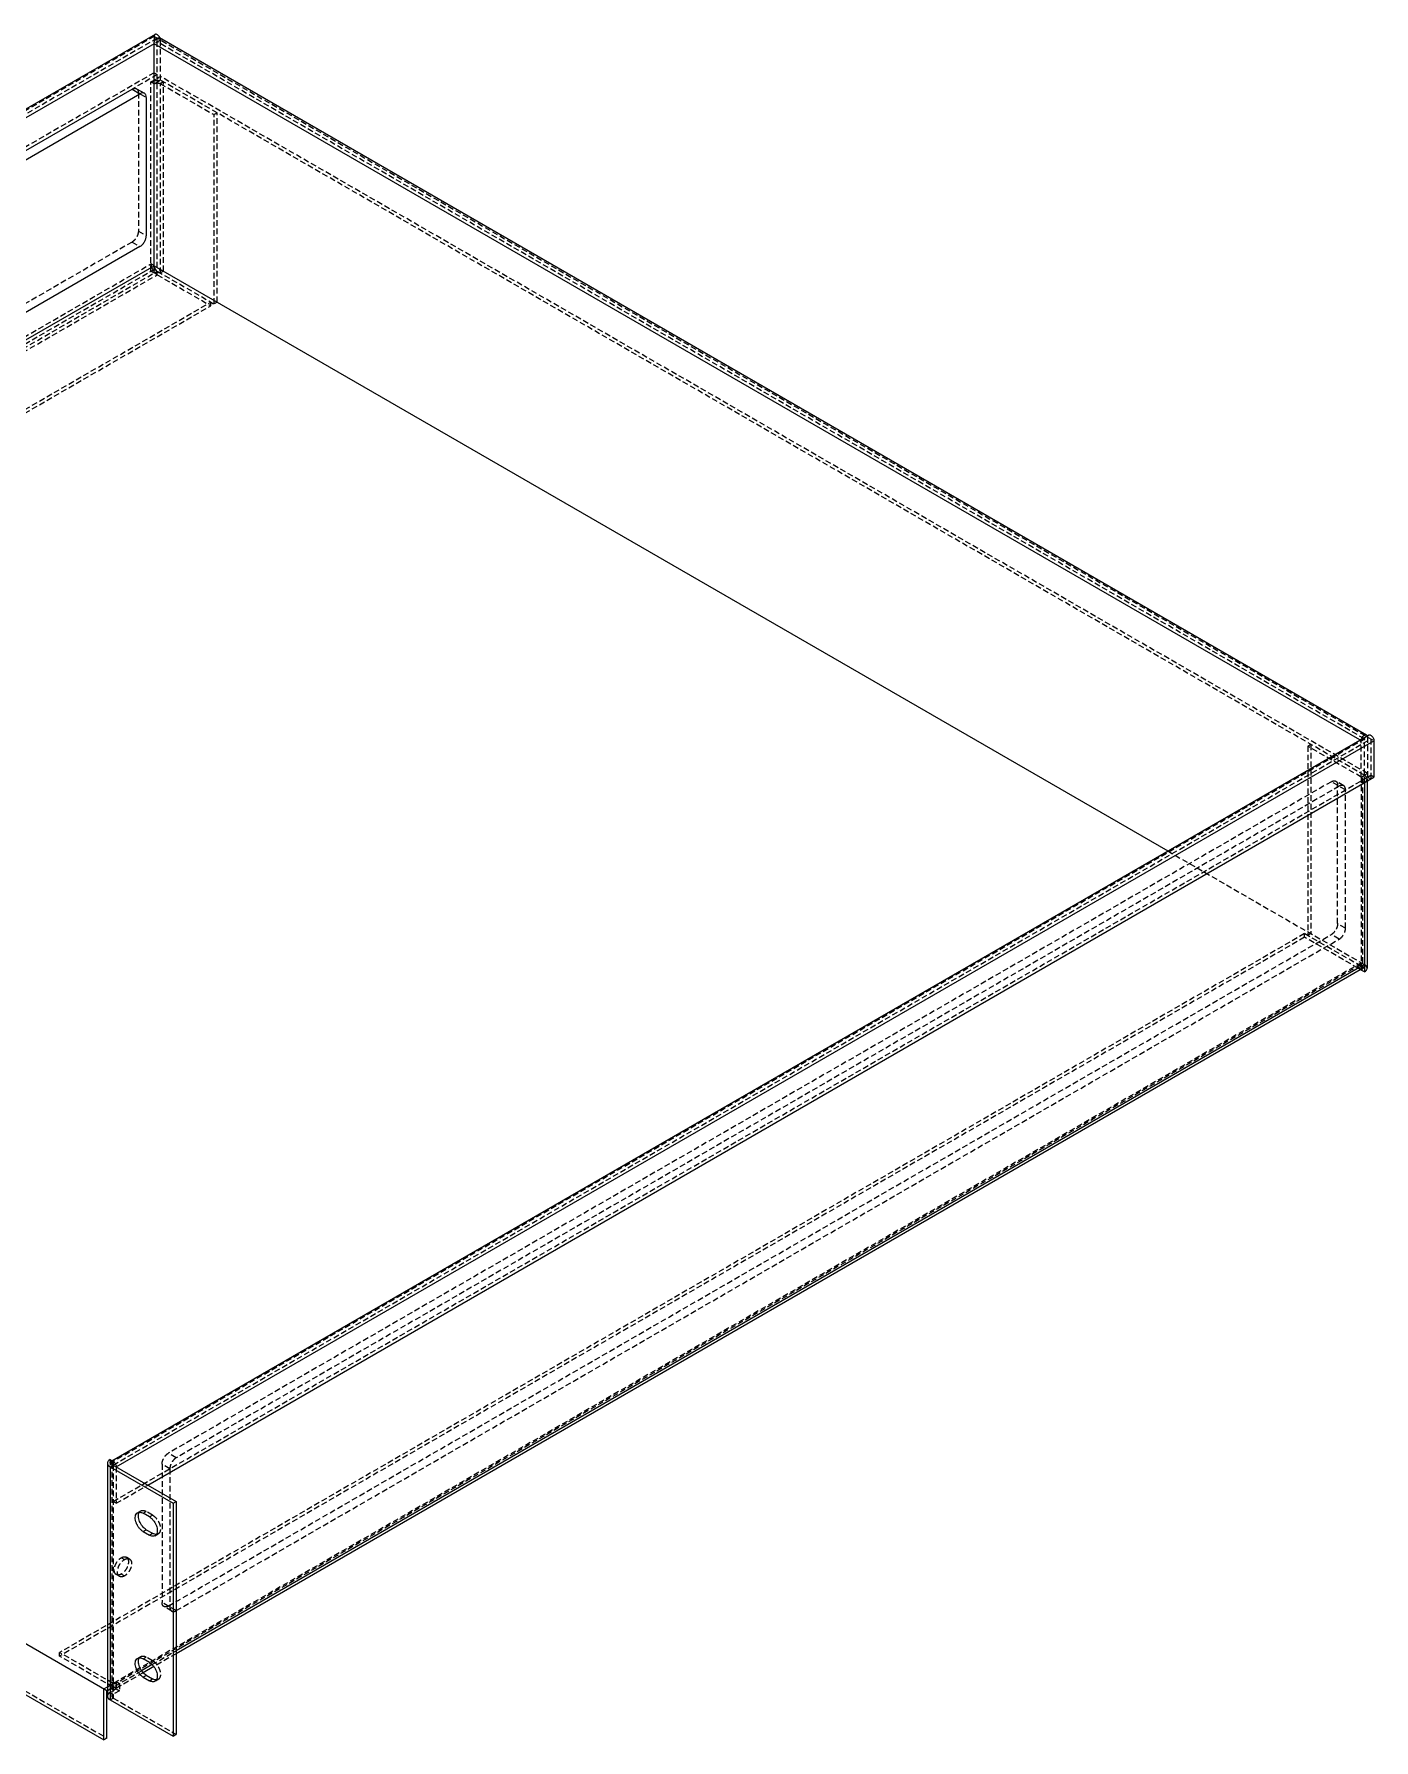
# Model space of a CAD drawing. Header units: millimetres. Extents: x 10653 to 40244, y 19163 to 29561.
# Drawn here: x 23244.5 to 23545.1, y 20248.3 to 20630.9 of the extents above; entities that cross this region are included whole.
import ezdxf

# ---------------------------------------------------------------- set-up
doc = ezdxf.new("R2010")
doc.units = ezdxf.units.MM
doc.linetypes.add('HIDDEN', pattern=[1.905, 1.27, -0.635])
doc.layers.add('02___PRT_ALL_AXES', color=7, linetype='Continuous')
doc.layers.add('DEFAULT_2', color=8, linetype='HIDDEN')

msp = doc.modelspace()

# ---------------------------------------------------------------- linework, layer by layer
at = {"color": 3, "linetype": 'Continuous'}
for p, q in [((23271.626, 20630.84), (22989.492, 20467.95)), ((23271.419, 20628.749), (22990.699, 20466.676)), ((23007.316, 20466.88), (23268.237, 20617.522)), ((23269.651, 20616.706), (23269.651, 20585.678)), ((23271.419, 20578.942), (23271.419, 20619.767)), ((23268.237, 20583.229), (23007.316, 20432.587)), ((22992.113, 20417.686), (23271.419, 20578.942)), ((23261.936, 20310.897), (23543.864, 20473.667)), ((23262.936, 20309.503), (23545.071, 20472.393)), ((23545.071, 20472.393), (23545.071, 20464.228)), ((23270.007, 20305.421), (23545.071, 20464.228)), ((23542.242, 20421.093), (23542.242, 20420.953)), ((23260.936, 20310.32), (23260.936, 20258.064)), ((23261.522, 20309.503), (23275.664, 20301.338)), ((23261.522, 20309.503), (23261.522, 20257.247)), ((23270.361, 20298.276), (23268.947, 20299.093)), ((23275.664, 20301.338), (23275.664, 20249.082)), ((23268.947, 20295.01), (23270.361, 20294.194)), ((23270.361, 20265.616), (23268.947, 20266.433)), ((23268.947, 20262.35), (23270.361, 20261.534)), ((23260.815, 20259.288), (23260.936, 20259.358)), ((23260.815, 20248.674), (23260.815, 20259.288)), ((23261.522, 20257.247), (23275.664, 20249.082))]:
    msp.add_line(p, q, dxfattribs=at)
at = {"color": 7, "linetype": 'Continuous'}
for p, q in [((23271.419, 20619.767), (23271.419, 20628.749)), ((23541.949, 20472.562), (23271.419, 20628.749)), ((23543.449, 20473.667), (23272.626, 20630.023)), ((23005.548, 20467.901), (23266.469, 20618.543)), ((23266.469, 20618.543), (23268.237, 20617.522)), ((23267.469, 20618.642), (23269.237, 20617.621)), ((23271.419, 20578.942), (23498.815, 20447.658)), ((23542.949, 20463.003), (23542.949, 20420.545)), ((23543.535, 20463.341), (23543.535, 20421.361)), ((23542.949, 20422.178), (23276.371, 20268.27)), ((23542.535, 20421.262), (23276.371, 20267.593)), ((23542.949, 20420.545), (23542.242, 20420.953)), ((23260.815, 20259.288), (22989.285, 20416.053)), ((22989.285, 20404.622), (23260.108, 20248.266)), ((23261.522, 20311.136), (23262.229, 20310.728)), ((23261.522, 20309.503), (23262.229, 20309.911)), ((23262.229, 20310.728), (23262.229, 20309.911)), ((23262.229, 20309.911), (23276.371, 20301.747)), ((23275.664, 20301.338), (23276.371, 20301.747)), ((23276.371, 20301.747), (23276.371, 20249.491)), ((23268.947, 20295.01), (23269.654, 20295.419)), ((23269.654, 20295.419), (23271.068, 20294.602)), ((23270.361, 20294.194), (23271.068, 20294.602)), ((23270.956, 20265.143), (23268.595, 20263.78)), ((23271.347, 20264.693), (23268.968, 20263.319)), ((23260.108, 20259.697), (23260.936, 20260.175)), ((23268.947, 20262.35), (23269.654, 20262.759)), ((23269.654, 20262.759), (23271.068, 20261.942)), ((23270.361, 20261.534), (23271.068, 20261.942)), ((23260.108, 20248.266), (23260.108, 20259.697)), ((23260.815, 20248.674), (23260.108, 20248.266)), ((23275.664, 20249.082), (23276.371, 20249.491))]:
    msp.add_line(p, q, dxfattribs=at)
at = {"color": 3, "linetype": 'Continuous'}
msp.add_arc((23271.251, 20629.452), 1.595, 18.00045, 22.91092, dxfattribs=at)
at = {"color": 7, "linetype": 'Continuous'}
for points, knots in [([(23271.419, 20628.749), (23271.419, 20628.927), (23271.517, 20629.298), (23271.772, 20629.691), (23272.042, 20629.931), (23272.249, 20630.044), (23272.451, 20630.084), (23272.576, 20630.052), (23272.626, 20630.023)], [0, 0, 0, 0, 0.2698624, 0.5613151, 0.6954576, 0.8131372, 0.9128528, 1, 1, 1, 1]), ([(23266.469, 20618.543), (23266.635, 20618.638), (23266.899, 20618.744), (23267.252, 20618.735), (23267.403, 20618.68), (23267.469, 20618.642)], [0, 0, 0, 0, 0.5476894, 0.781559, 1, 1, 1, 1]), ([(23542.307, 20472.771), (23542.355, 20472.921), (23542.496, 20473.203), (23542.75, 20473.49), (23542.984, 20473.644), (23543.152, 20473.708), (23543.312, 20473.721), (23543.409, 20473.69), (23543.449, 20473.667)], [0, 0, 0, 0, 0.2957128, 0.5796635, 0.7052272, 0.8158571, 0.9123991, 1, 1, 1, 1]), ([(23543.449, 20473.667), (23543.464, 20473.658), (23543.523, 20473.618), (23543.567, 20473.56), (23543.592, 20473.513)], [0, 0, 0, 0, 0.2423189, 1, 1, 1, 1]), ([(23542.949, 20422.178), (23542.949, 20421.987), (23542.909, 20421.705), (23542.725, 20421.404), (23542.601, 20421.3), (23542.535, 20421.262)], [0, 0, 0, 0, 0.5476871, 0.7815608, 1, 1, 1, 1]), ([(23542.949, 20420.545), (23543.115, 20420.64), (23543.338, 20420.816), (23543.507, 20421.126), (23543.535, 20421.285), (23543.535, 20421.361)], [0, 0, 0, 0, 0.547692, 0.7815607, 1, 1, 1, 1]), ([(23262.229, 20310.728), (23262.146, 20310.68), (23262.004, 20310.571), (23261.936, 20310.398), (23261.936, 20310.32)], [0, 0, 0, 0, 0.5507659, 1, 1, 1, 1]), ([(23261.936, 20310.32), (23261.936, 20310.242), (23262.004, 20310.068), (23262.146, 20309.959), (23262.229, 20309.911)], [0, 0, 0, 0, 0.4492334, 1, 1, 1, 1]), ([(23269.654, 20295.419), (23269.318, 20295.613), (23268.71, 20296.183), (23268.189, 20297.071), (23267.942, 20297.856), (23267.849, 20298.545), (23267.933, 20299.068), (23268.097, 20299.325)], [0, 0, 0, 0, 0.2566555, 0.5381705, 0.6735961, 0.7978512, 1, 1, 1, 1]), ([(23271.918, 20294.363), (23271.851, 20294.359), (23271.553, 20294.371), (23271.267, 20294.487), (23271.068, 20294.602)], [0, 0, 0, 0, 0.2253355, 1, 1, 1, 1]), ([(23269.654, 20262.759), (23269.318, 20262.952), (23268.71, 20263.523), (23268.189, 20264.411), (23267.942, 20265.196), (23267.849, 20265.885), (23267.933, 20266.408), (23268.097, 20266.665)], [0, 0, 0, 0, 0.2566555, 0.5381705, 0.6735961, 0.7978512, 1, 1, 1, 1]), ([(23271.918, 20261.703), (23271.851, 20261.699), (23271.553, 20261.711), (23271.267, 20261.827), (23271.068, 20261.942)], [0, 0, 0, 0, 0.2253355, 1, 1, 1, 1])]:
    msp.add_open_spline(points, degree=3, knots=knots, dxfattribs=at)
at = {"color": 3, "linetype": 'Continuous'}
for points, knots in [([(23272.721, 20630.073), (23272.663, 20630.208), (23272.518, 20630.458), (23272.234, 20630.743), (23271.924, 20630.904), (23271.704, 20630.884), (23271.626, 20630.84)], [0, 0, 0, 0, 0.3024509, 0.584708, 0.8170102, 1, 1, 1, 1]), ([(23269.237, 20617.621), (23269.171, 20617.659), (23269.02, 20617.714), (23268.667, 20617.723), (23268.403, 20617.618), (23268.237, 20617.522)], [0, 0, 0, 0, 0.218441, 0.4523106, 1, 1, 1, 1]), ([(23269.651, 20616.706), (23269.651, 20616.897), (23269.611, 20617.178), (23269.427, 20617.479), (23269.303, 20617.583), (23269.237, 20617.621)], [0, 0, 0, 0, 0.5476914, 0.7815604, 1, 1, 1, 1]), ([(23268.237, 20583.229), (23268.438, 20583.345), (23268.818, 20583.665), (23269.261, 20584.271), (23269.564, 20584.958), (23269.651, 20585.447), (23269.651, 20585.678)], [0, 0, 0, 0, 0.2372239, 0.4999984, 0.7627738, 1, 1, 1, 1]), ([(23543.864, 20473.667), (23543.914, 20473.696), (23544.039, 20473.728), (23544.241, 20473.687), (23544.448, 20473.575), (23544.718, 20473.335), (23544.972, 20472.941), (23545.071, 20472.571), (23545.071, 20472.393)], [0, 0, 0, 0, 0.0871518, 0.1868783, 0.3045667, 0.4387124, 0.7301534, 1, 1, 1, 1]), ([(23261.522, 20311.136), (23261.357, 20311.041), (23261.133, 20310.865), (23260.964, 20310.555), (23260.936, 20310.396), (23260.936, 20310.32)], [0, 0, 0, 0, 0.547692, 0.7815607, 1, 1, 1, 1]), ([(23260.936, 20310.32), (23260.936, 20310.244), (23260.964, 20310.085), (23261.133, 20309.775), (23261.357, 20309.599), (23261.522, 20309.503)], [0, 0, 0, 0, 0.2184388, 0.4523073, 1, 1, 1, 1]), ([(23262.33, 20310.662), (23262.512, 20310.526), (23262.796, 20310.165), (23262.936, 20309.722), (23262.936, 20309.503)], [0, 0, 0, 0, 0.5084849, 1, 1, 1, 1]), ([(23268.947, 20295.01), (23268.762, 20295.117), (23268.402, 20295.394), (23267.943, 20295.917), (23267.564, 20296.532), (23267.298, 20297.19), (23267.166, 20297.837), (23267.18, 20298.425), (23267.345, 20298.913), (23267.572, 20299.145), (23267.696, 20299.217)], [0, 0, 0, 0, 0.1288238, 0.2705586, 0.417871, 0.5623729, 0.6961907, 0.8135861, 0.9130637, 1, 1, 1, 1]), ([(23267.696, 20299.217), (23267.779, 20299.264), (23267.968, 20299.333), (23268.283, 20299.341), (23268.619, 20299.26), (23268.837, 20299.156), (23268.947, 20299.093)], [0, 0, 0, 0, 0.2177759, 0.4509439, 0.7102078, 1, 1, 1, 1]), ([(23270.361, 20298.276), (23270.546, 20298.17), (23270.905, 20297.893), (23271.365, 20297.37), (23271.743, 20296.755), (23272.009, 20296.097), (23272.141, 20295.449), (23272.127, 20294.862), (23271.963, 20294.374), (23271.736, 20294.142), (23271.611, 20294.07)], [0, 0, 0, 0, 0.1288238, 0.2705586, 0.417871, 0.5623729, 0.6961907, 0.8135861, 0.9130637, 1, 1, 1, 1]), ([(23271.611, 20294.07), (23271.529, 20294.023), (23271.339, 20293.954), (23271.024, 20293.946), (23270.689, 20294.027), (23270.471, 20294.131), (23270.361, 20294.194)], [0, 0, 0, 0, 0.2177759, 0.4509439, 0.7102078, 1, 1, 1, 1]), ([(23268.947, 20262.35), (23268.762, 20262.457), (23268.402, 20262.734), (23267.943, 20263.257), (23267.564, 20263.872), (23267.298, 20264.53), (23267.166, 20265.177), (23267.18, 20265.765), (23267.345, 20266.253), (23267.572, 20266.484), (23267.696, 20266.557)], [0, 0, 0, 0, 0.1288238, 0.2705586, 0.417871, 0.5623729, 0.6961907, 0.8135861, 0.9130637, 1, 1, 1, 1]), ([(23267.696, 20266.557), (23267.779, 20266.604), (23267.968, 20266.673), (23268.283, 20266.681), (23268.619, 20266.6), (23268.837, 20266.496), (23268.947, 20266.433)], [0, 0, 0, 0, 0.2177759, 0.4509439, 0.7102078, 1, 1, 1, 1]), ([(23270.361, 20265.616), (23270.546, 20265.51), (23270.905, 20265.233), (23271.365, 20264.71), (23271.743, 20264.095), (23272.009, 20263.437), (23272.141, 20262.789), (23272.127, 20262.202), (23271.963, 20261.714), (23271.736, 20261.482), (23271.611, 20261.41)], [0, 0, 0, 0, 0.1288238, 0.2705586, 0.417871, 0.5623729, 0.6961907, 0.8135861, 0.9130637, 1, 1, 1, 1]), ([(23271.611, 20261.41), (23271.529, 20261.363), (23271.339, 20261.294), (23271.024, 20261.286), (23270.689, 20261.367), (23270.471, 20261.471), (23270.361, 20261.534)], [0, 0, 0, 0, 0.2177759, 0.4509439, 0.7102078, 1, 1, 1, 1]), ([(23260.936, 20258.064), (23260.936, 20257.987), (23260.964, 20257.829), (23261.133, 20257.518), (23261.357, 20257.343), (23261.522, 20257.247)], [0, 0, 0, 0, 0.2184388, 0.4523073, 1, 1, 1, 1])]:
    msp.add_open_spline(points, degree=3, knots=knots, dxfattribs=at)
for points in [[(23262.128, 20310.778), (23262.163, 20310.764), (23262.197, 20310.747), (23262.229, 20310.728)], [(23262.229, 20310.728), (23262.264, 20310.708), (23262.297, 20310.686), (23262.33, 20310.662)]]:
    msp.add_open_spline(points, degree=3, dxfattribs=at)
at = {"layer": '02___PRT_ALL_AXES', "color": 8, "linetype": 'HIDDEN'}
for p, q in [((23272.126, 20629.974), (22989.992, 20467.084)), ((23262.229, 20309.911), (23544.364, 20472.801)), ((23264.068, 20289.131), (23264.775, 20288.723)), ((23265.9, 20288.835), (23265.193, 20289.243)), ((23263.65, 20284.938), (23262.943, 20285.346)), ((23264.068, 20285.457), (23264.775, 20285.049))]:
    msp.add_line(p, q, dxfattribs=at)
for points, knots in [([(23262.942, 20285.346), (23262.83, 20285.411), (23262.626, 20285.619), (23262.478, 20286.058), (23262.465, 20286.587), (23262.584, 20287.17), (23262.824, 20287.762), (23263.263, 20288.476), (23263.72, 20288.931), (23264.068, 20289.131)], [0, 0, 0, 0, 0.0870542, 0.186667, 0.3042223, 0.4382227, 0.5829216, 0.7304349, 1, 1, 1, 1]), ([(23263.65, 20284.938), (23263.537, 20285.003), (23263.333, 20285.211), (23263.185, 20285.65), (23263.172, 20286.179), (23263.291, 20286.761), (23263.531, 20287.354), (23263.97, 20288.068), (23264.427, 20288.522), (23264.775, 20288.723)], [0, 0, 0, 0, 0.0870542, 0.186667, 0.3042223, 0.4382227, 0.5829216, 0.7304349, 1, 1, 1, 1]), ([(23264.068, 20289.131), (23264.254, 20289.239), (23264.551, 20289.358), (23264.948, 20289.348), (23265.118, 20289.286), (23265.193, 20289.243)], [0, 0, 0, 0, 0.547682, 0.7815606, 1, 1, 1, 1]), ([(23265.489, 20288.94), (23265.627, 20288.702), (23265.691, 20288.233), (23265.599, 20287.616), (23265.373, 20286.92), (23264.907, 20286.133), (23264.365, 20285.629), (23264.068, 20285.457)], [0, 0, 0, 0, 0.2041855, 0.328896, 0.4642779, 0.7446591, 1, 1, 1, 1]), ([(23264.775, 20288.723), (23264.961, 20288.831), (23265.258, 20288.949), (23265.655, 20288.939), (23265.826, 20288.877), (23265.9, 20288.835)], [0, 0, 0, 0, 0.547682, 0.7815606, 1, 1, 1, 1]), ([(23265.9, 20288.835), (23266.012, 20288.77), (23266.216, 20288.561), (23266.365, 20288.122), (23266.377, 20287.593), (23266.258, 20287.011), (23266.019, 20286.418), (23265.579, 20285.704), (23265.123, 20285.25), (23264.775, 20285.049)], [0, 0, 0, 0, 0.0870542, 0.186667, 0.3042223, 0.4382227, 0.5829216, 0.7304349, 1, 1, 1, 1]), ([(23265.193, 20289.243), (23265.223, 20289.225), (23265.341, 20289.146), (23265.435, 20289.033), (23265.489, 20288.94)], [0, 0, 0, 0, 0.2436293, 1, 1, 1, 1]), ([(23263.357, 20285.24), (23263.319, 20285.24), (23263.176, 20285.248), (23263.034, 20285.293), (23262.942, 20285.346)], [0, 0, 0, 0, 0.2613735, 1, 1, 1, 1]), ([(23264.068, 20285.457), (23264.008, 20285.423), (23263.787, 20285.309), (23263.537, 20285.24), (23263.357, 20285.24)], [0, 0, 0, 0, 0.2759301, 1, 1, 1, 1]), ([(23264.775, 20285.049), (23264.589, 20284.942), (23264.292, 20284.823), (23263.894, 20284.833), (23263.724, 20284.895), (23263.65, 20284.938)], [0, 0, 0, 0, 0.547682, 0.7815606, 1, 1, 1, 1])]:
    msp.add_open_spline(points, degree=3, knots=knots, dxfattribs=at)
at = {"layer": 'DEFAULT_2', "color": 8, "linetype": 'HIDDEN'}
for p, q in [((23271.419, 20630.382), (22989.285, 20467.492)), ((23271.419, 20630.382), (23271.419, 20628.749)), ((23271.419, 20630.382), (23545.071, 20472.393)), ((23272.833, 20629.565), (23271.419, 20628.749)), ((23272.126, 20629.157), (23272.126, 20629.974)), ((23272.126, 20578.534), (23272.126, 20629.157)), ((23542.949, 20472.801), (23272.126, 20629.157)), ((23272.833, 20620.584), (23272.833, 20629.565)), ((23271.419, 20622.217), (22989.285, 20459.327)), ((23272.126, 20621.809), (23266.469, 20618.543)), ((23270.712, 20620.176), (23272.833, 20621.4)), ((23270.712, 20577.717), (23270.712, 20620.176)), ((23271.419, 20619.767), (23270.712, 20620.176)), ((23271.419, 20622.217), (23272.126, 20621.809)), ((23271.419, 20619.767), (23272.833, 20620.584)), ((23542.949, 20464.636), (23272.126, 20620.992)), ((23273.462, 20620.219), (23272.794, 20619.789)), ((23543.656, 20465.044), (23272.833, 20621.4)), ((23273.54, 20620.176), (23272.833, 20619.767)), ((23273.54, 20577.717), (23273.54, 20620.176)), ((23267.884, 20617.726), (23267.884, 20586.699)), ((23268.237, 20617.522), (23269.651, 20616.706)), ((23272.833, 20577.309), (23272.833, 20619.767)), ((23272.833, 20619.767), (23284.854, 20612.827)), ((23285.561, 20613.235), (23284.854, 20612.827)), ((23284.854, 20570.369), (23284.854, 20612.827)), ((23285.561, 20570.777), (23285.561, 20613.235)), ((23267.884, 20586.699), (23269.651, 20585.678)), ((23266.469, 20584.25), (23005.548, 20433.607)), ((23266.469, 20584.25), (23268.237, 20583.229)), ((22989.992, 20415.645), (23272.126, 20578.534)), ((22991.406, 20418.094), (23270.712, 20579.35)), ((22992.82, 20416.461), (23272.126, 20577.717)), ((23271.419, 20578.942), (23270.712, 20579.35)), ((23270.712, 20577.717), (23271.419, 20577.309)), ((23271.419, 20577.309), (23271.419, 20578.942)), ((23272.05, 20576.948), (23272.088, 20577.741)), ((23272.126, 20576.901), (23272.126, 20577.717)), ((23272.126, 20577.717), (23284.854, 20570.369)), ((23273.54, 20577.717), (23272.833, 20577.309)), ((22992.82, 20415.645), (23272.126, 20576.901)), ((23272.126, 20576.901), (23284.147, 20569.961)), ((23004.841, 20409.521), (23284.147, 20570.777)), ((23284.147, 20569.961), (23284.147, 20570.777)), ((23285.561, 20570.777), (23284.854, 20570.369)), ((23004.841, 20408.704), (23284.147, 20569.961)), ((23261.522, 20310.32), (23543.656, 20473.209)), ((23530.928, 20471.576), (23530.221, 20471.168)), ((23542.242, 20464.228), (23530.221, 20471.168)), ((23530.221, 20471.168), (23530.221, 20428.71)), ((23530.928, 20471.576), (23530.928, 20429.118)), ((23542.242, 20472.393), (23541.949, 20472.562)), ((23542.242, 20464.228), (23542.242, 20472.393)), ((23542.949, 20463.003), (23542.949, 20472.801)), ((23543.656, 20473.209), (23543.656, 20464.228)), ((23544.364, 20472.801), (23544.364, 20463.819)), ((23262.229, 20301.746), (23542.242, 20463.411)), ((23535.525, 20463.207), (23274.603, 20312.565)), ((23538.707, 20461.37), (23535.525, 20463.207)), ((23538.292, 20462.285), (23536.525, 20463.306)), ((23543.656, 20465.044), (23542.242, 20464.228)), ((23542.242, 20463.411), (23543.656, 20464.228)), ((23542.242, 20464.228), (23542.242, 20421.093)), ((23542.242, 20463.411), (23542.949, 20463.003)), ((23543.024, 20464.59), (23542.28, 20464.205)), ((23542.535, 20463.819), (23542.535, 20421.361)), ((23543.535, 20463.819), (23543.535, 20463.341)), ((23543.656, 20464.228), (23544.364, 20464.636)), ((23543.656, 20464.228), (23544.364, 20463.819)), ((23545.071, 20464.228), (23544.364, 20464.636)), ((23537.292, 20462.186), (23276.371, 20311.544)), ((23536.939, 20431.363), (23536.939, 20462.391)), ((23538.707, 20430.343), (23538.707, 20461.37)), ((23498.815, 20447.658), (23542.949, 20422.178)), ((23529.514, 20429.118), (23250.208, 20267.861)), ((23274.603, 20278.272), (23535.525, 20428.914)), ((23542.242, 20421.769), (23529.514, 20429.118)), ((23529.514, 20428.301), (23529.514, 20429.118)), ((23530.928, 20429.118), (23530.221, 20428.71)), ((23537.292, 20427.893), (23535.525, 20428.914)), ((23538.707, 20430.343), (23536.939, 20431.363)), ((23529.514, 20428.301), (23250.208, 20267.045)), ((23276.371, 20277.251), (23537.292, 20427.893)), ((23541.535, 20421.361), (23529.514, 20428.301)), ((23542.242, 20422.586), (23262.229, 20260.921)), ((23542.035, 20422.128), (23262.729, 20260.872)), ((23541.535, 20421.361), (23541.535, 20422.178)), ((23541.612, 20421.319), (23541.573, 20422.157)), ((22989.992, 20405.03), (23260.815, 20248.674)), ((23261.522, 20311.136), (23261.522, 20309.503)), ((23261.522, 20310.32), (23262.229, 20309.911)), ((23261.729, 20310.778), (23261.936, 20310.897)), ((23261.936, 20310.32), (23261.936, 20258.064)), ((23262.229, 20309.911), (23262.229, 20257.655)), ((23274.957, 20309.095), (23273.189, 20310.115)), ((23273.189, 20310.115), (23273.189, 20279.088)), ((23276.371, 20311.544), (23274.603, 20312.565)), ((23262.936, 20309.503), (23262.936, 20301.338)), ((23274.957, 20309.095), (23274.957, 20278.068)), ((23262.936, 20301.338), (23270.007, 20305.421)), ((23262.936, 20301.338), (23262.229, 20301.746)), ((23267.697, 20299.217), (23268.404, 20299.625)), ((23268.947, 20299.093), (23269.654, 20299.501)), ((23271.068, 20298.685), (23269.654, 20299.501)), ((23270.361, 20298.276), (23271.068, 20298.685)), ((23271.611, 20294.07), (23272.318, 20294.478)), ((23276.371, 20277.251), (23273.189, 20279.088)), ((23275.371, 20277.152), (23273.603, 20278.173)), ((23262.229, 20260.921), (23250.208, 20267.861)), ((23250.208, 20267.045), (23250.208, 20267.861)), ((23270.956, 20265.143), (23276.371, 20268.27)), ((23262.229, 20260.105), (23250.208, 20267.045)), ((23267.697, 20266.557), (23268.404, 20266.965)), ((23268.947, 20266.433), (23269.654, 20266.841)), ((23271.068, 20266.025), (23269.654, 20266.841)), ((23276.371, 20267.593), (23271.347, 20264.693)), ((23260.936, 20259.358), (23268.595, 20263.78)), ((23260.936, 20260.175), (23262.229, 20260.921)), ((23262.306, 20260.063), (23262.267, 20260.9)), ((23262.936, 20261.33), (23263.643, 20260.921)), ((23262.936, 20261.33), (23262.936, 20259.697)), ((23268.968, 20263.319), (23263.229, 20260.006)), ((23263.643, 20260.921), (23263.643, 20259.288)), ((23271.611, 20261.41), (23272.318, 20261.818)), ((23262.936, 20259.697), (23261.522, 20258.88)), ((23261.522, 20258.88), (23262.229, 20258.472)), ((23261.522, 20257.247), (23262.229, 20257.655)), ((23263.643, 20259.288), (23262.229, 20258.472)), ((23262.229, 20257.655), (23276.371, 20249.491)), ((23262.936, 20259.697), (23263.643, 20259.288))]:
    msp.add_line(p, q, dxfattribs=at)
for centre, radius, start, end in [((23271.4, 20629.499), 1.439, 12.5552, 18.02951), ((23272.56, 20618.476), 1.963, 60.01804, 62.64144), ((23272.343, 20618.917), 0.981, 60.01804, 62.64144), ((23272.617, 20578.567), 0.981, 237.35962, 239.98308), ((23273.108, 20578.6), 1.963, 237.35962, 239.98308), ((23541.79, 20463.444), 0.905, 57.24995, 60.01965), ((23542.045, 20463.069), 1.809, 57.24995, 60.01965), ((23541.988, 20422.961), 0.905, 239.98147, 242.75124), ((23542.44, 20422.928), 1.809, 239.98147, 242.75124), ((23542.197, 20421.361), 0.338, 0.04138, 11.06234), ((23262.682, 20261.705), 0.905, 239.98147, 242.75124), ((23263.134, 20261.671), 1.809, 239.98147, 242.75124)]:
    msp.add_arc(centre, radius, start, end, dxfattribs=at)
for points, knots in [([(23271.626, 20630.84), (23271.559, 20630.801), (23271.442, 20630.655), (23271.419, 20630.477), (23271.419, 20630.382)], [0, 0, 0, 0, 0.4491842, 1, 1, 1, 1]), ([(23272.626, 20630.023), (23272.694, 20629.984), (23272.81, 20629.838), (23272.833, 20629.661), (23272.833, 20629.565)], [0, 0, 0, 0, 0.4492138, 1, 1, 1, 1]), ([(23272.833, 20629.565), (23272.833, 20629.585), (23272.831, 20629.668), (23272.818, 20629.75), (23272.805, 20629.812)], [0, 0, 0, 0, 0.2382131, 1, 1, 1, 1]), ([(23270.712, 20620.176), (23270.763, 20620.205), (23270.987, 20620.321), (23271.23, 20620.398), (23271.418, 20620.439)], [0, 0, 0, 0, 0.2346028, 1, 1, 1, 1]), ([(23271.418, 20620.439), (23271.769, 20620.516), (23272.474, 20620.549), (23273.164, 20620.373), (23273.462, 20620.219)], [0, 0, 0, 0, 0.5167908, 1, 1, 1, 1]), ([(23271.419, 20619.767), (23271.621, 20619.884), (23272.102, 20619.982), (23272.584, 20619.898), (23272.794, 20619.789)], [0, 0, 0, 0, 0.4965766, 1, 1, 1, 1]), ([(23267.469, 20618.642), (23267.535, 20618.604), (23267.659, 20618.5), (23267.843, 20618.198), (23267.884, 20617.917), (23267.884, 20617.726)], [0, 0, 0, 0, 0.2184396, 0.4523086, 1, 1, 1, 1]), ([(23267.884, 20586.699), (23267.884, 20586.467), (23267.797, 20585.978), (23267.494, 20585.291), (23267.05, 20584.685), (23266.67, 20584.365), (23266.469, 20584.25)], [0, 0, 0, 0, 0.2372262, 0.5000016, 0.7627761, 1, 1, 1, 1]), ([(23270.712, 20579.35), (23270.712, 20579.127), (23270.793, 20578.656), (23271.078, 20577.99), (23271.497, 20577.393), (23271.858, 20577.071), (23272.05, 20576.948)], [0, 0, 0, 0, 0.2356694, 0.4966801, 0.7594871, 1, 1, 1, 1]), ([(23270.712, 20577.717), (23270.913, 20577.833), (23271.38, 20578.003), (23272.126, 20578.084), (23272.873, 20578.003), (23273.34, 20577.833), (23273.54, 20577.717)], [0, 0, 0, 0, 0.2372244, 0.4999995, 0.7627748, 1, 1, 1, 1]), ([(23271.419, 20578.942), (23271.419, 20578.709), (23271.575, 20578.243), (23271.889, 20577.868), (23272.088, 20577.741)], [0, 0, 0, 0, 0.4965783, 1, 1, 1, 1]), ([(23271.419, 20577.309), (23271.629, 20577.43), (23272.126, 20577.526), (23272.624, 20577.43), (23272.833, 20577.309)], [0, 0, 0, 0, 0.4999995, 1, 1, 1, 1]), ([(23542.242, 20472.393), (23542.242, 20472.423), (23542.248, 20472.551), (23542.277, 20472.677), (23542.307, 20472.771)], [0, 0, 0, 0, 0.2343033, 1, 1, 1, 1]), ([(23543.592, 20473.513), (23543.603, 20473.492), (23543.643, 20473.395), (23543.656, 20473.289), (23543.656, 20473.209)], [0, 0, 0, 0, 0.2283093, 1, 1, 1, 1]), ([(23543.656, 20473.209), (23543.656, 20473.305), (23543.68, 20473.482), (23543.796, 20473.628), (23543.864, 20473.667)], [0, 0, 0, 0, 0.5508158, 1, 1, 1, 1]), ([(23535.525, 20463.207), (23535.69, 20463.303), (23535.954, 20463.408), (23536.307, 20463.399), (23536.459, 20463.344), (23536.525, 20463.306)], [0, 0, 0, 0, 0.5476894, 0.781559, 1, 1, 1, 1]), ([(23536.525, 20463.306), (23536.591, 20463.268), (23536.714, 20463.164), (23536.898, 20462.863), (23536.939, 20462.582), (23536.939, 20462.391)], [0, 0, 0, 0, 0.2184396, 0.4523086, 1, 1, 1, 1]), ([(23542.242, 20463.411), (23542.325, 20463.459), (23542.467, 20463.568), (23542.535, 20463.742), (23542.535, 20463.819)], [0, 0, 0, 0, 0.5507647, 1, 1, 1, 1]), ([(23542.535, 20463.819), (23542.535, 20463.892), (23542.478, 20464.052), (23542.353, 20464.158), (23542.28, 20464.205)], [0, 0, 0, 0, 0.4538659, 1, 1, 1, 1]), ([(23542.949, 20463.003), (23543.115, 20463.098), (23543.338, 20463.274), (23543.507, 20463.584), (23543.535, 20463.743), (23543.535, 20463.819)], [0, 0, 0, 0, 0.5476889, 0.781562, 1, 1, 1, 1]), ([(23543.535, 20463.819), (23543.535, 20463.964), (23543.42, 20464.284), (23543.17, 20464.496), (23543.024, 20464.59)], [0, 0, 0, 0, 0.4538659, 1, 1, 1, 1]), ([(23538.292, 20462.285), (23538.226, 20462.324), (23538.075, 20462.379), (23537.722, 20462.387), (23537.458, 20462.282), (23537.292, 20462.186)], [0, 0, 0, 0, 0.218441, 0.4523106, 1, 1, 1, 1]), ([(23538.707, 20461.37), (23538.707, 20461.561), (23538.666, 20461.842), (23538.482, 20462.144), (23538.358, 20462.247), (23538.292, 20462.285)], [0, 0, 0, 0, 0.5476914, 0.7815604, 1, 1, 1, 1]), ([(23536.939, 20431.363), (23536.939, 20431.132), (23536.852, 20430.643), (23536.549, 20429.956), (23536.105, 20429.35), (23535.725, 20429.03), (23535.525, 20428.914)], [0, 0, 0, 0, 0.2372262, 0.5000016, 0.7627761, 1, 1, 1, 1]), ([(23537.292, 20427.893), (23537.493, 20428.009), (23537.873, 20428.329), (23538.317, 20428.935), (23538.62, 20429.622), (23538.707, 20430.111), (23538.707, 20430.343)], [0, 0, 0, 0, 0.2372239, 0.4999984, 0.7627738, 1, 1, 1, 1]), ([(23542.035, 20422.128), (23541.972, 20422.092), (23541.805, 20422.062), (23541.651, 20422.117), (23541.573, 20422.157)], [0, 0, 0, 0, 0.4538698, 1, 1, 1, 1]), ([(23542.535, 20421.262), (23542.41, 20421.19), (23542.075, 20421.13), (23541.766, 20421.24), (23541.612, 20421.319)], [0, 0, 0, 0, 0.4538698, 1, 1, 1, 1]), ([(23542.242, 20422.586), (23542.242, 20422.49), (23542.219, 20422.313), (23542.103, 20422.167), (23542.035, 20422.128)], [0, 0, 0, 0, 0.5507628, 1, 1, 1, 1]), ([(23542.529, 20421.426), (23542.522, 20421.459), (23542.471, 20421.604), (23542.345, 20421.71), (23542.242, 20421.769)], [0, 0, 0, 0, 0.22088, 1, 1, 1, 1]), ([(23542.242, 20420.953), (23542.325, 20421.001), (23542.467, 20421.11), (23542.535, 20421.283), (23542.535, 20421.361)], [0, 0, 0, 0, 0.5507659, 1, 1, 1, 1]), ([(23543.535, 20421.361), (23543.535, 20421.437), (23543.507, 20421.596), (23543.338, 20421.906), (23543.115, 20422.082), (23542.949, 20422.178)], [0, 0, 0, 0, 0.2184388, 0.4523073, 1, 1, 1, 1]), ([(23261.522, 20310.32), (23261.522, 20310.415), (23261.545, 20310.593), (23261.662, 20310.739), (23261.729, 20310.778)], [0, 0, 0, 0, 0.5508158, 1, 1, 1, 1]), ([(23261.729, 20310.778), (23261.784, 20310.809), (23261.924, 20310.841), (23262.06, 20310.806), (23262.128, 20310.778)], [0, 0, 0, 0, 0.4616432, 1, 1, 1, 1]), ([(23273.189, 20310.115), (23273.189, 20310.347), (23273.276, 20310.836), (23273.579, 20311.523), (23274.023, 20312.129), (23274.403, 20312.449), (23274.603, 20312.565)], [0, 0, 0, 0, 0.2372262, 0.5000016, 0.7627761, 1, 1, 1, 1]), ([(23276.371, 20311.544), (23276.17, 20311.428), (23275.79, 20311.109), (23275.347, 20310.503), (23275.044, 20309.816), (23274.957, 20309.327), (23274.957, 20309.095)], [0, 0, 0, 0, 0.2372239, 0.4999984, 0.7627738, 1, 1, 1, 1]), ([(23268.097, 20299.325), (23268.117, 20299.357), (23268.2, 20299.474), (23268.311, 20299.572), (23268.404, 20299.625)], [0, 0, 0, 0, 0.2595148, 1, 1, 1, 1]), ([(23268.404, 20299.625), (23268.486, 20299.673), (23268.676, 20299.741), (23268.99, 20299.749), (23269.326, 20299.668), (23269.544, 20299.565), (23269.654, 20299.501)], [0, 0, 0, 0, 0.2177759, 0.4509439, 0.7102078, 1, 1, 1, 1]), ([(23271.068, 20298.685), (23271.253, 20298.578), (23271.612, 20298.301), (23272.072, 20297.778), (23272.45, 20297.163), (23272.716, 20296.505), (23272.848, 20295.858), (23272.834, 20295.27), (23272.67, 20294.782), (23272.443, 20294.551), (23272.318, 20294.479)], [0, 0, 0, 0, 0.1288238, 0.2705586, 0.417871, 0.5623729, 0.6961907, 0.8135861, 0.9130637, 1, 1, 1, 1]), ([(23272.318, 20294.479), (23272.289, 20294.461), (23272.164, 20294.399), (23272.023, 20294.369), (23271.918, 20294.363)], [0, 0, 0, 0, 0.2449246, 1, 1, 1, 1]), ([(23273.603, 20278.173), (23273.537, 20278.211), (23273.414, 20278.315), (23273.23, 20278.616), (23273.189, 20278.897), (23273.189, 20279.088)], [0, 0, 0, 0, 0.2184396, 0.4523086, 1, 1, 1, 1]), ([(23274.603, 20278.272), (23274.438, 20278.176), (23274.174, 20278.071), (23273.821, 20278.08), (23273.669, 20278.135), (23273.603, 20278.173)], [0, 0, 0, 0, 0.5476894, 0.781559, 1, 1, 1, 1]), ([(23274.957, 20278.068), (23274.957, 20277.877), (23274.998, 20277.595), (23275.182, 20277.294), (23275.305, 20277.19), (23275.371, 20277.152)], [0, 0, 0, 0, 0.5476914, 0.7815604, 1, 1, 1, 1]), ([(23275.371, 20277.152), (23275.437, 20277.114), (23275.589, 20277.059), (23275.942, 20277.05), (23276.206, 20277.156), (23276.371, 20277.251)], [0, 0, 0, 0, 0.218441, 0.4523106, 1, 1, 1, 1]), ([(23268.097, 20266.665), (23268.117, 20266.697), (23268.2, 20266.814), (23268.311, 20266.912), (23268.404, 20266.965)], [0, 0, 0, 0, 0.2595148, 1, 1, 1, 1]), ([(23268.404, 20266.965), (23268.486, 20267.012), (23268.676, 20267.081), (23268.99, 20267.089), (23269.326, 20267.008), (23269.544, 20266.904), (23269.654, 20266.841)], [0, 0, 0, 0, 0.2177759, 0.4509439, 0.7102078, 1, 1, 1, 1]), ([(23271.068, 20266.025), (23271.253, 20265.918), (23271.612, 20265.641), (23272.072, 20265.118), (23272.45, 20264.503), (23272.716, 20263.845), (23272.848, 20263.198), (23272.834, 20262.61), (23272.67, 20262.122), (23272.443, 20261.891), (23272.318, 20261.818)], [0, 0, 0, 0, 0.1288238, 0.2705586, 0.417871, 0.5623729, 0.6961907, 0.8135861, 0.9130637, 1, 1, 1, 1]), ([(23262.729, 20260.872), (23262.666, 20260.836), (23262.499, 20260.805), (23262.345, 20260.861), (23262.267, 20260.9)], [0, 0, 0, 0, 0.4538698, 1, 1, 1, 1]), ([(23262.936, 20261.33), (23262.936, 20261.234), (23262.913, 20261.057), (23262.796, 20260.911), (23262.729, 20260.872)], [0, 0, 0, 0, 0.5507628, 1, 1, 1, 1]), ([(23263.643, 20260.921), (23263.643, 20260.73), (23263.603, 20260.449), (23263.418, 20260.148), (23263.295, 20260.044), (23263.229, 20260.006)], [0, 0, 0, 0, 0.5476871, 0.7815608, 1, 1, 1, 1]), ([(23272.318, 20261.818), (23272.289, 20261.801), (23272.164, 20261.739), (23272.023, 20261.709), (23271.918, 20261.703)], [0, 0, 0, 0, 0.2449246, 1, 1, 1, 1]), ([(23261.522, 20258.88), (23261.357, 20258.785), (23261.133, 20258.609), (23260.964, 20258.299), (23260.936, 20258.14), (23260.936, 20258.064)], [0, 0, 0, 0, 0.547692, 0.7815607, 1, 1, 1, 1]), ([(23262.229, 20258.472), (23262.146, 20258.424), (23262.004, 20258.315), (23261.936, 20258.141), (23261.936, 20258.064)], [0, 0, 0, 0, 0.5507659, 1, 1, 1, 1]), ([(23261.936, 20258.064), (23261.936, 20257.986), (23262.004, 20257.812), (23262.146, 20257.703), (23262.229, 20257.655)], [0, 0, 0, 0, 0.4492334, 1, 1, 1, 1]), ([(23263.229, 20260.006), (23263.104, 20259.933), (23262.769, 20259.873), (23262.46, 20259.983), (23262.306, 20260.063)], [0, 0, 0, 0, 0.4538698, 1, 1, 1, 1])]:
    msp.add_open_spline(points, degree=3, knots=knots, dxfattribs=at)

doc.saveas('drawing.dxf')
